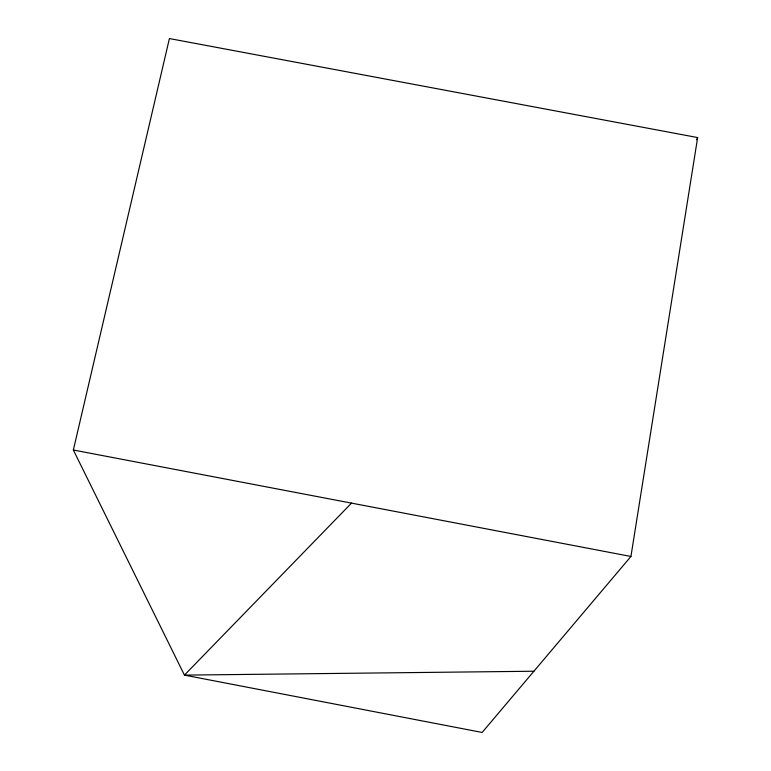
<?xml version="1.0" encoding="UTF-8"?>
<svg xmlns="http://www.w3.org/2000/svg" width="771" height="771" viewBox="0 0 771 771"><rect width="100%" height="100%" fill="white"/><g stroke="black" fill="none" stroke-linecap="round" stroke-linejoin="round"><path stroke-width="1.16" d="M630.929 556.469L697.649 137.566L169.408 38.55L73.351 450.013L184.433 675.117L482.145 732.45L630.929 556.469L73.351 450.013M696.598 139.734L697.649 137.566M351.509 503.116L184.433 675.117L533.908 671.233"/></g></svg>
